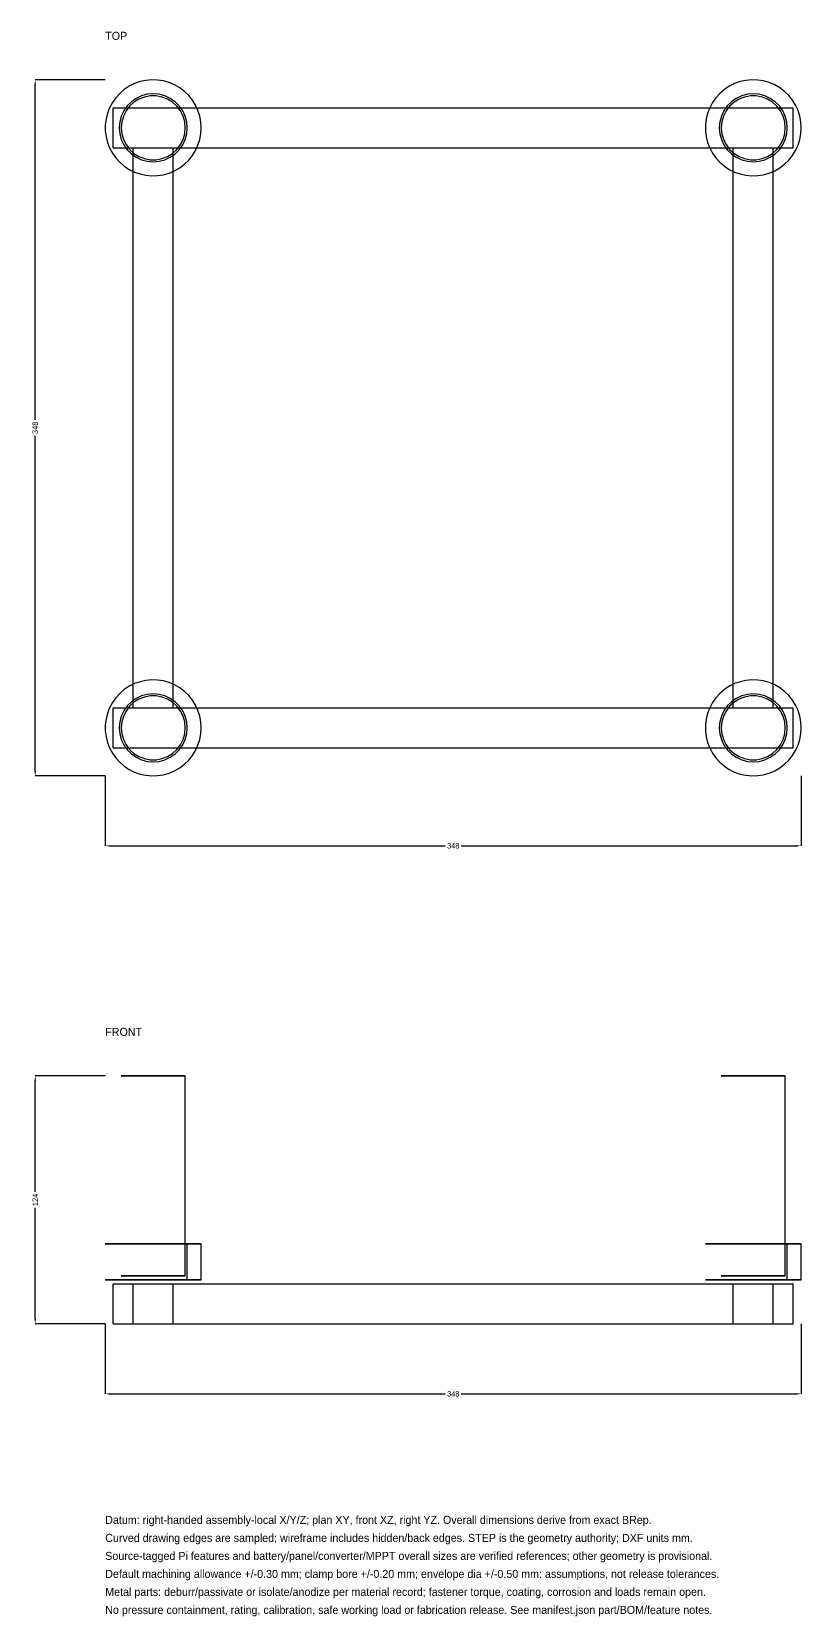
# Model space of a CAD drawing. Header units: millimetres. Extents: x -37 to 846, y -420 to 372.
# Drawn here: x -37 to 348, y -420 to 372 of the extents above; entities that cross this region are included whole.
import ezdxf

# ---------------------------------------------------------------- set-up
doc = ezdxf.new("R2010")
doc.units = ezdxf.units.MM
for name, color, linetype in [('DIMENSIONS', 7, 'Continuous'), ('FRONT', 7, 'Continuous'), ('NOTES', 7, 'Continuous'), ('TOP', 7, 'Continuous')]:
    doc.layers.add(name, color=color, linetype=linetype)
doc.dimstyles.get("Standard").update_dxf_attribs({"dimtxt": 2.5, "dimasz": 2.5, "dimexe": 1.25, "dimexo": 0.625, "dimtad": 1, "dimcen": 2.5, "dimazin": 3, "dimtfac": 1, "dimtmove": 0, "dimatfit": 3})

# ---------------------------------------------------------------- blocks, each defined once
blk = doc.blocks.new('_CLOSEDFILLED')
at = {"color": 0, "linetype": 'BYBLOCK'}
blk.add_solid([(-1, 0.16), (0, 0), (-1, -0.16)], dxfattribs=at)
blk = doc.blocks.new('*D1')
at = {"color": 7}
for p, q in [((0, 0), (0, -35)), ((348, 0), (348, -35)), ((2.5, -35), (169.98, -35)), ((178.02, -35), (345.5, -35))]:
    blk.add_line(p, q, dxfattribs=at)
at = {"layer": 'Defpoints'}
for p in [(0, 0), (348, 0), (0, -35)]:
    blk.add_point(p, dxfattribs=at)
at = {"layer": 'DIMENSIONS', "color": 7, "xscale": 2.5, "yscale": 2.5, "rotation": 180}
blk.add_blockref('_CLOSEDFILLED', (0, -35), dxfattribs=at)
at = {"layer": 'DIMENSIONS', "color": 7, "xscale": 2.5, "yscale": 2.5}
blk.add_blockref('_CLOSEDFILLED', (348, -35), dxfattribs=at)
at = {"layer": 'DIMENSIONS', "color": 7, "insert": (174, -35), "char_height": 2.677, "attachment_point": 5}
blk.add_mtext('348', dxfattribs=at)
blk = doc.blocks.new('*D2')
at = {"color": 7}
for p, q in [((0, 348), (-35, 348)), ((-35, 178.02), (-35, 345.5)), ((-35, 2.5), (-35, 169.98)), ((0, 0), (-35, 0))]:
    blk.add_line(p, q, dxfattribs=at)
at = {"layer": 'Defpoints'}
for p in [(0, 348), (-35, 0), (0, 0)]:
    blk.add_point(p, dxfattribs=at)
at = {"layer": 'DIMENSIONS', "color": 7, "xscale": 2.5, "yscale": 2.5}
for p, rotation in [((-35, 348), 90), ((-35, 0), 270)]:
    blk.add_blockref('_CLOSEDFILLED', p, dxfattribs=dict(at, rotation=rotation))
at = {"layer": 'DIMENSIONS', "color": 7, "insert": (-35, 174), "char_height": 2.677, "attachment_point": 5, "rotation": 90}
blk.add_mtext('348', dxfattribs=at)
blk = doc.blocks.new('*D3')
at = {"color": 7}
for p, q in [((0, -274), (0, -309)), ((348, -274), (348, -309)), ((2.5, -309), (169.98, -309)), ((178.02, -309), (345.5, -309))]:
    blk.add_line(p, q, dxfattribs=at)
at = {"layer": 'Defpoints'}
for p in [(0, -274), (348, -274), (0, -309)]:
    blk.add_point(p, dxfattribs=at)
at = {"layer": 'DIMENSIONS', "color": 7, "xscale": 2.5, "yscale": 2.5, "rotation": 180}
blk.add_blockref('_CLOSEDFILLED', (0, -309), dxfattribs=at)
at = {"layer": 'DIMENSIONS', "color": 7, "xscale": 2.5, "yscale": 2.5}
blk.add_blockref('_CLOSEDFILLED', (348, -309), dxfattribs=at)
at = {"layer": 'DIMENSIONS', "color": 7, "insert": (174, -309), "char_height": 2.677, "attachment_point": 5}
blk.add_mtext('348', dxfattribs=at)
blk = doc.blocks.new('*D4')
at = {"color": 7}
for p, q in [((0, -150), (-35, -150)), ((-35, -207.98), (-35, -152.5)), ((-35, -271.5), (-35, -216.02)), ((0, -274), (-35, -274))]:
    blk.add_line(p, q, dxfattribs=at)
at = {"layer": 'Defpoints'}
for p in [(0, -150), (-35, -274), (0, -274)]:
    blk.add_point(p, dxfattribs=at)
at = {"layer": 'DIMENSIONS', "color": 7, "xscale": 2.5, "yscale": 2.5}
for p, rotation in [((-35, -150), 90), ((-35, -274), 270)]:
    blk.add_blockref('_CLOSEDFILLED', p, dxfattribs=dict(at, rotation=rotation))
at = {"layer": 'DIMENSIONS', "color": 7, "insert": (-35, -212), "char_height": 2.677, "attachment_point": 5, "rotation": 90}
blk.add_mtext('124', dxfattribs=at)

msp = doc.modelspace()

# ---------------------------------------------------------------- linework, layer by layer
at = {"layer": 'FRONT'}
for points in [[(40, -150), (39.728, -150), (38.92, -150), (37.603, -150), (35.824, -150), (33.642, -150), (31.132, -150), (28.379, -150), (25.476, -150), (22.524, -150), (19.621, -150), (16.868, -150), (14.358, -150), (12.176, -150), (10.397, -150), (9.08, -150), (8.272, -150), (8, -150), (8.272, -150), (9.08, -150), (10.397, -150), (12.176, -150), (14.358, -150), (16.868, -150), (19.621, -150), (22.524, -150), (25.476, -150), (28.379, -150), (31.132, -150), (33.642, -150), (35.824, -150), (37.603, -150), (38.92, -150), (39.728, -150), (40, -150)], [(40, -150), (39.728, -150), (38.92, -150), (37.603, -150), (35.824, -150), (33.642, -150), (31.132, -150), (28.379, -150), (25.476, -150), (22.524, -150), (19.621, -150), (16.868, -150), (14.358, -150), (12.176, -150), (10.397, -150), (9.08, -150), (8.272, -150), (8, -150), (8.272, -150), (9.08, -150), (10.397, -150), (12.176, -150), (14.358, -150), (16.868, -150), (19.621, -150), (22.524, -150), (25.476, -150), (28.379, -150), (31.132, -150), (33.642, -150), (35.824, -150), (37.603, -150), (38.92, -150), (39.728, -150), (40, -150)], [(40, -250), (40, -150)], [(40, -250), (40, -150)], [(340, -150), (339.728, -150), (338.92, -150), (337.603, -150), (335.824, -150), (333.642, -150), (331.132, -150), (328.379, -150), (325.476, -150), (322.524, -150), (319.621, -150), (316.868, -150), (314.358, -150), (312.176, -150), (310.397, -150), (309.08, -150), (308.272, -150), (308, -150), (308.272, -150), (309.08, -150), (310.397, -150), (312.176, -150), (314.358, -150), (316.868, -150), (319.621, -150), (322.524, -150), (325.476, -150), (328.379, -150), (331.132, -150), (333.642, -150), (335.824, -150), (337.603, -150), (338.92, -150), (339.728, -150), (340, -150)], [(340, -150), (339.728, -150), (338.92, -150), (337.603, -150), (335.824, -150), (333.642, -150), (331.132, -150), (328.379, -150), (325.476, -150), (322.524, -150), (319.621, -150), (316.868, -150), (314.358, -150), (312.176, -150), (310.397, -150), (309.08, -150), (308.272, -150), (308, -150), (308.272, -150), (309.08, -150), (310.397, -150), (312.176, -150), (314.358, -150), (316.868, -150), (319.621, -150), (322.524, -150), (325.476, -150), (328.379, -150), (331.132, -150), (333.642, -150), (335.824, -150), (337.603, -150), (338.92, -150), (339.728, -150), (340, -150)], [(340, -250), (340, -150)], [(340, -250), (340, -150)], [(48, -234), (47.818, -234), (47.275, -234), (46.379, -234), (45.144, -234), (43.589, -234), (41.736, -234), (39.615, -234), (37.257, -234), (34.698, -234), (31.977, -234), (29.134, -234), (26.214, -234), (23.261, -234), (20.319, -234), (17.432, -234), (14.645, -234), (12, -234), (9.537, -234), (7.293, -234), (5.302, -234), (3.595, -234), (2.197, -234), (1.129, -234), (0.409, -234), (0.046, -234), (0.046, -234), (0.409, -234), (1.129, -234), (2.197, -234), (3.595, -234), (5.302, -234), (7.293, -234), (9.537, -234), (12, -234), (14.645, -234), (17.432, -234), (20.319, -234), (23.261, -234), (26.214, -234), (29.134, -234), (31.977, -234), (34.698, -234), (37.257, -234), (39.615, -234), (41.736, -234), (43.589, -234), (45.144, -234), (46.379, -234), (47.275, -234), (47.818, -234), (48, -234)], [(48, -234), (47.818, -234), (47.275, -234), (46.379, -234), (45.144, -234), (43.589, -234), (41.736, -234), (39.615, -234), (37.257, -234), (34.698, -234), (31.977, -234), (29.134, -234), (26.214, -234), (23.261, -234), (20.319, -234), (17.432, -234), (14.645, -234), (12, -234), (9.537, -234), (7.293, -234), (5.302, -234), (3.595, -234), (2.197, -234), (1.129, -234), (0.409, -234), (0.046, -234), (0.046, -234), (0.409, -234), (1.129, -234), (2.197, -234), (3.595, -234), (5.302, -234), (7.293, -234), (9.537, -234), (12, -234), (14.645, -234), (17.432, -234), (20.319, -234), (23.261, -234), (26.214, -234), (29.134, -234), (31.977, -234), (34.698, -234), (37.257, -234), (39.615, -234), (41.736, -234), (43.589, -234), (45.144, -234), (46.379, -234), (47.275, -234), (47.818, -234), (48, -234)], [(41, -234), (40.742, -234), (39.975, -234), (38.722, -234), (37.023, -234), (34.927, -234), (32.5, -234), (29.814, -234), (26.952, -234), (24, -234), (21.048, -234), (18.186, -234), (15.5, -234), (13.073, -234), (10.977, -234), (9.278, -234), (8.025, -234), (7.258, -234), (7, -234), (7.258, -234), (8.025, -234), (9.278, -234), (10.977, -234), (13.073, -234), (15.5, -234), (18.186, -234), (21.048, -234), (24, -234), (26.952, -234), (29.814, -234), (32.5, -234), (34.927, -234), (37.023, -234), (38.722, -234), (39.975, -234), (40.742, -234), (41, -234)], [(41, -234), (40.742, -234), (39.975, -234), (38.722, -234), (37.023, -234), (34.927, -234), (32.5, -234), (29.814, -234), (26.952, -234), (24, -234), (21.048, -234), (18.186, -234), (15.5, -234), (13.073, -234), (10.977, -234), (9.278, -234), (8.025, -234), (7.258, -234), (7, -234), (7.258, -234), (8.025, -234), (9.278, -234), (10.977, -234), (13.073, -234), (15.5, -234), (18.186, -234), (21.048, -234), (24, -234), (26.952, -234), (29.814, -234), (32.5, -234), (34.927, -234), (37.023, -234), (38.722, -234), (39.975, -234), (40.742, -234), (41, -234)], [(41, -252), (41, -234)], [(41, -252), (41, -234)], [(48, -252), (48, -234)], [(48, -252), (48, -234)], [(348, -234), (347.818, -234), (347.275, -234), (346.379, -234), (345.144, -234), (343.589, -234), (341.736, -234), (339.615, -234), (337.257, -234), (334.698, -234), (331.977, -234), (329.134, -234), (326.214, -234), (323.261, -234), (320.319, -234), (317.432, -234), (314.645, -234), (312, -234), (309.537, -234), (307.293, -234), (305.302, -234), (303.595, -234), (302.197, -234), (301.129, -234), (300.409, -234), (300.046, -234), (300.046, -234), (300.409, -234), (301.129, -234), (302.197, -234), (303.595, -234), (305.302, -234), (307.293, -234), (309.537, -234), (312, -234), (314.645, -234), (317.432, -234), (320.319, -234), (323.261, -234), (326.214, -234), (329.134, -234), (331.977, -234), (334.698, -234), (337.257, -234), (339.615, -234), (341.736, -234), (343.589, -234), (345.144, -234), (346.379, -234), (347.275, -234), (347.818, -234), (348, -234)], [(348, -234), (347.818, -234), (347.275, -234), (346.379, -234), (345.144, -234), (343.589, -234), (341.736, -234), (339.615, -234), (337.257, -234), (334.698, -234), (331.977, -234), (329.134, -234), (326.214, -234), (323.261, -234), (320.319, -234), (317.432, -234), (314.645, -234), (312, -234), (309.537, -234), (307.293, -234), (305.302, -234), (303.595, -234), (302.197, -234), (301.129, -234), (300.409, -234), (300.046, -234), (300.046, -234), (300.409, -234), (301.129, -234), (302.197, -234), (303.595, -234), (305.302, -234), (307.293, -234), (309.537, -234), (312, -234), (314.645, -234), (317.432, -234), (320.319, -234), (323.261, -234), (326.214, -234), (329.134, -234), (331.977, -234), (334.698, -234), (337.257, -234), (339.615, -234), (341.736, -234), (343.589, -234), (345.144, -234), (346.379, -234), (347.275, -234), (347.818, -234), (348, -234)], [(341, -234), (340.742, -234), (339.975, -234), (338.722, -234), (337.023, -234), (334.927, -234), (332.5, -234), (329.814, -234), (326.952, -234), (324, -234), (321.048, -234), (318.186, -234), (315.5, -234), (313.073, -234), (310.977, -234), (309.278, -234), (308.025, -234), (307.258, -234), (307, -234), (307.258, -234), (308.025, -234), (309.278, -234), (310.977, -234), (313.073, -234), (315.5, -234), (318.186, -234), (321.048, -234), (324, -234), (326.952, -234), (329.814, -234), (332.5, -234), (334.927, -234), (337.023, -234), (338.722, -234), (339.975, -234), (340.742, -234), (341, -234)], [(341, -234), (340.742, -234), (339.975, -234), (338.722, -234), (337.023, -234), (334.927, -234), (332.5, -234), (329.814, -234), (326.952, -234), (324, -234), (321.048, -234), (318.186, -234), (315.5, -234), (313.073, -234), (310.977, -234), (309.278, -234), (308.025, -234), (307.258, -234), (307, -234), (307.258, -234), (308.025, -234), (309.278, -234), (310.977, -234), (313.073, -234), (315.5, -234), (318.186, -234), (321.048, -234), (324, -234), (326.952, -234), (329.814, -234), (332.5, -234), (334.927, -234), (337.023, -234), (338.722, -234), (339.975, -234), (340.742, -234), (341, -234)], [(341, -252), (341, -234)], [(341, -252), (341, -234)], [(348, -252), (348, -234)], [(348, -252), (348, -234)], [(48, -252), (47.818, -252), (47.275, -252), (46.379, -252), (45.144, -252), (43.589, -252), (41.736, -252), (39.615, -252), (37.257, -252), (34.698, -252), (31.977, -252), (29.134, -252), (26.214, -252), (23.261, -252), (20.319, -252), (17.432, -252), (14.645, -252), (12, -252), (9.537, -252), (7.293, -252), (5.302, -252), (3.595, -252), (2.197, -252), (1.129, -252), (0.409, -252), (0.046, -252), (0.046, -252), (0.409, -252), (1.129, -252), (2.197, -252), (3.595, -252), (5.302, -252), (7.293, -252), (9.537, -252), (12, -252), (14.645, -252), (17.432, -252), (20.319, -252), (23.261, -252), (26.214, -252), (29.134, -252), (31.977, -252), (34.698, -252), (37.257, -252), (39.615, -252), (41.736, -252), (43.589, -252), (45.144, -252), (46.379, -252), (47.275, -252), (47.818, -252), (48, -252)], [(48, -252), (47.818, -252), (47.275, -252), (46.379, -252), (45.144, -252), (43.589, -252), (41.736, -252), (39.615, -252), (37.257, -252), (34.698, -252), (31.977, -252), (29.134, -252), (26.214, -252), (23.261, -252), (20.319, -252), (17.432, -252), (14.645, -252), (12, -252), (9.537, -252), (7.293, -252), (5.302, -252), (3.595, -252), (2.197, -252), (1.129, -252), (0.409, -252), (0.046, -252), (0.046, -252), (0.409, -252), (1.129, -252), (2.197, -252), (3.595, -252), (5.302, -252), (7.293, -252), (9.537, -252), (12, -252), (14.645, -252), (17.432, -252), (20.319, -252), (23.261, -252), (26.214, -252), (29.134, -252), (31.977, -252), (34.698, -252), (37.257, -252), (39.615, -252), (41.736, -252), (43.589, -252), (45.144, -252), (46.379, -252), (47.275, -252), (47.818, -252), (48, -252)], [(41, -252), (40.742, -252), (39.975, -252), (38.722, -252), (37.023, -252), (34.927, -252), (32.5, -252), (29.814, -252), (26.952, -252), (24, -252), (21.048, -252), (18.186, -252), (15.5, -252), (13.073, -252), (10.977, -252), (9.278, -252), (8.025, -252), (7.258, -252), (7, -252), (7.258, -252), (8.025, -252), (9.278, -252), (10.977, -252), (13.073, -252), (15.5, -252), (18.186, -252), (21.048, -252), (24, -252), (26.952, -252), (29.814, -252), (32.5, -252), (34.927, -252), (37.023, -252), (38.722, -252), (39.975, -252), (40.742, -252), (41, -252)], [(41, -252), (40.742, -252), (39.975, -252), (38.722, -252), (37.023, -252), (34.927, -252), (32.5, -252), (29.814, -252), (26.952, -252), (24, -252), (21.048, -252), (18.186, -252), (15.5, -252), (13.073, -252), (10.977, -252), (9.278, -252), (8.025, -252), (7.258, -252), (7, -252), (7.258, -252), (8.025, -252), (9.278, -252), (10.977, -252), (13.073, -252), (15.5, -252), (18.186, -252), (21.048, -252), (24, -252), (26.952, -252), (29.814, -252), (32.5, -252), (34.927, -252), (37.023, -252), (38.722, -252), (39.975, -252), (40.742, -252), (41, -252)], [(40, -250), (39.728, -250), (38.92, -250), (37.603, -250), (35.824, -250), (33.642, -250), (31.132, -250), (28.379, -250), (25.476, -250), (22.524, -250), (19.621, -250), (16.868, -250), (14.358, -250), (12.176, -250), (10.397, -250), (9.08, -250), (8.272, -250), (8, -250), (8.272, -250), (9.08, -250), (10.397, -250), (12.176, -250), (14.358, -250), (16.868, -250), (19.621, -250), (22.524, -250), (25.476, -250), (28.379, -250), (31.132, -250), (33.642, -250), (35.824, -250), (37.603, -250), (38.92, -250), (39.728, -250), (40, -250)], [(40, -250), (39.728, -250), (38.92, -250), (37.603, -250), (35.824, -250), (33.642, -250), (31.132, -250), (28.379, -250), (25.476, -250), (22.524, -250), (19.621, -250), (16.868, -250), (14.358, -250), (12.176, -250), (10.397, -250), (9.08, -250), (8.272, -250), (8, -250), (8.272, -250), (9.08, -250), (10.397, -250), (12.176, -250), (14.358, -250), (16.868, -250), (19.621, -250), (22.524, -250), (25.476, -250), (28.379, -250), (31.132, -250), (33.642, -250), (35.824, -250), (37.603, -250), (38.92, -250), (39.728, -250), (40, -250)], [(348, -252), (347.818, -252), (347.275, -252), (346.379, -252), (345.144, -252), (343.589, -252), (341.736, -252), (339.615, -252), (337.257, -252), (334.698, -252), (331.977, -252), (329.134, -252), (326.214, -252), (323.261, -252), (320.319, -252), (317.432, -252), (314.645, -252), (312, -252), (309.537, -252), (307.293, -252), (305.302, -252), (303.595, -252), (302.197, -252), (301.129, -252), (300.409, -252), (300.046, -252), (300.046, -252), (300.409, -252), (301.129, -252), (302.197, -252), (303.595, -252), (305.302, -252), (307.293, -252), (309.537, -252), (312, -252), (314.645, -252), (317.432, -252), (320.319, -252), (323.261, -252), (326.214, -252), (329.134, -252), (331.977, -252), (334.698, -252), (337.257, -252), (339.615, -252), (341.736, -252), (343.589, -252), (345.144, -252), (346.379, -252), (347.275, -252), (347.818, -252), (348, -252)], [(348, -252), (347.818, -252), (347.275, -252), (346.379, -252), (345.144, -252), (343.589, -252), (341.736, -252), (339.615, -252), (337.257, -252), (334.698, -252), (331.977, -252), (329.134, -252), (326.214, -252), (323.261, -252), (320.319, -252), (317.432, -252), (314.645, -252), (312, -252), (309.537, -252), (307.293, -252), (305.302, -252), (303.595, -252), (302.197, -252), (301.129, -252), (300.409, -252), (300.046, -252), (300.046, -252), (300.409, -252), (301.129, -252), (302.197, -252), (303.595, -252), (305.302, -252), (307.293, -252), (309.537, -252), (312, -252), (314.645, -252), (317.432, -252), (320.319, -252), (323.261, -252), (326.214, -252), (329.134, -252), (331.977, -252), (334.698, -252), (337.257, -252), (339.615, -252), (341.736, -252), (343.589, -252), (345.144, -252), (346.379, -252), (347.275, -252), (347.818, -252), (348, -252)], [(341, -252), (340.742, -252), (339.975, -252), (338.722, -252), (337.023, -252), (334.927, -252), (332.5, -252), (329.814, -252), (326.952, -252), (324, -252), (321.048, -252), (318.186, -252), (315.5, -252), (313.073, -252), (310.977, -252), (309.278, -252), (308.025, -252), (307.258, -252), (307, -252), (307.258, -252), (308.025, -252), (309.278, -252), (310.977, -252), (313.073, -252), (315.5, -252), (318.186, -252), (321.048, -252), (324, -252), (326.952, -252), (329.814, -252), (332.5, -252), (334.927, -252), (337.023, -252), (338.722, -252), (339.975, -252), (340.742, -252), (341, -252)], [(341, -252), (340.742, -252), (339.975, -252), (338.722, -252), (337.023, -252), (334.927, -252), (332.5, -252), (329.814, -252), (326.952, -252), (324, -252), (321.048, -252), (318.186, -252), (315.5, -252), (313.073, -252), (310.977, -252), (309.278, -252), (308.025, -252), (307.258, -252), (307, -252), (307.258, -252), (308.025, -252), (309.278, -252), (310.977, -252), (313.073, -252), (315.5, -252), (318.186, -252), (321.048, -252), (324, -252), (326.952, -252), (329.814, -252), (332.5, -252), (334.927, -252), (337.023, -252), (338.722, -252), (339.975, -252), (340.742, -252), (341, -252)], [(340, -250), (339.728, -250), (338.92, -250), (337.603, -250), (335.824, -250), (333.642, -250), (331.132, -250), (328.379, -250), (325.476, -250), (322.524, -250), (319.621, -250), (316.868, -250), (314.358, -250), (312.176, -250), (310.397, -250), (309.08, -250), (308.272, -250), (308, -250), (308.272, -250), (309.08, -250), (310.397, -250), (312.176, -250), (314.358, -250), (316.868, -250), (319.621, -250), (322.524, -250), (325.476, -250), (328.379, -250), (331.132, -250), (333.642, -250), (335.824, -250), (337.603, -250), (338.92, -250), (339.728, -250), (340, -250)], [(340, -250), (339.728, -250), (338.92, -250), (337.603, -250), (335.824, -250), (333.642, -250), (331.132, -250), (328.379, -250), (325.476, -250), (322.524, -250), (319.621, -250), (316.868, -250), (314.358, -250), (312.176, -250), (310.397, -250), (309.08, -250), (308.272, -250), (308, -250), (308.272, -250), (309.08, -250), (310.397, -250), (312.176, -250), (314.358, -250), (316.868, -250), (319.621, -250), (322.524, -250), (325.476, -250), (328.379, -250), (331.132, -250), (333.642, -250), (335.824, -250), (337.603, -250), (338.92, -250), (339.728, -250), (340, -250)], [(4, -274), (4, -254)], [(4, -274), (4, -254)], [(4, -254), (344, -254)], [(4, -254), (344, -254)], [(4, -274), (4, -254)], [(4, -274), (4, -254)], [(4, -254), (344, -254)], [(4, -254), (344, -254)], [(14, -274), (14, -254)], [(14, -274), (14, -254)], [(14, -254), (34, -254)], [(14, -254), (34, -254)], [(34, -274), (34, -254)], [(34, -274), (34, -254)], [(314, -274), (314, -254)], [(314, -274), (314, -254)], [(314, -254), (334, -254)], [(314, -254), (334, -254)], [(334, -274), (334, -254)], [(334, -274), (334, -254)], [(344, -274), (344, -254)], [(344, -274), (344, -254)], [(344, -274), (344, -254)], [(344, -274), (344, -254)], [(4, -274), (344, -274)], [(4, -274), (344, -274)], [(4, -274), (344, -274)], [(4, -274), (344, -274)], [(14, -274), (34, -274)], [(14, -274), (34, -274)], [(314, -274), (334, -274)], [(314, -274), (334, -274)]]:
    msp.add_lwpolyline(points, dxfattribs=at)
at = {"layer": 'TOP'}
for points in [[(48, 324), (47.818, 326.949), (47.275, 329.854), (46.379, 332.67), (45.144, 335.354), (43.589, 337.867), (41.736, 340.169), (39.615, 342.226), (37.257, 344.006), (34.698, 345.484), (31.977, 346.636), (29.134, 347.444), (26.214, 347.898), (23.261, 347.989), (20.319, 347.716), (17.432, 347.084), (14.645, 346.102), (12, 344.785), (9.537, 343.152), (7.293, 341.23), (5.302, 339.046), (3.595, 336.634), (2.197, 334.031), (1.129, 331.276), (0.409, 328.41), (0.046, 325.477), (0.046, 322.523), (0.409, 319.59), (1.129, 316.724), (2.197, 313.969), (3.595, 311.366), (5.302, 308.954), (7.293, 306.77), (9.537, 304.848), (12, 303.215), (14.645, 301.898), (17.432, 300.916), (20.319, 300.284), (23.261, 300.011), (26.214, 300.102), (29.134, 300.556), (31.977, 301.364), (34.698, 302.516), (37.257, 303.994), (39.615, 305.774), (41.736, 307.831), (43.589, 310.133), (45.144, 312.646), (46.379, 315.33), (47.275, 318.146), (47.818, 321.051), (48, 324)], [(48, 324), (47.818, 326.949), (47.275, 329.854), (46.379, 332.67), (45.144, 335.354), (43.589, 337.867), (41.736, 340.169), (39.615, 342.226), (37.257, 344.006), (34.698, 345.484), (31.977, 346.636), (29.134, 347.444), (26.214, 347.898), (23.261, 347.989), (20.319, 347.716), (17.432, 347.084), (14.645, 346.102), (12, 344.785), (9.537, 343.152), (7.293, 341.23), (5.302, 339.046), (3.595, 336.634), (2.197, 334.031), (1.129, 331.276), (0.409, 328.41), (0.046, 325.477), (0.046, 322.523), (0.409, 319.59), (1.129, 316.724), (2.197, 313.969), (3.595, 311.366), (5.302, 308.954), (7.293, 306.77), (9.537, 304.848), (12, 303.215), (14.645, 301.898), (17.432, 300.916), (20.319, 300.284), (23.261, 300.011), (26.214, 300.102), (29.134, 300.556), (31.977, 301.364), (34.698, 302.516), (37.257, 303.994), (39.615, 305.774), (41.736, 307.831), (43.589, 310.133), (45.144, 312.646), (46.379, 315.33), (47.275, 318.146), (47.818, 321.051), (48, 324)], [(41, 324), (40.742, 326.952), (39.975, 329.814), (38.722, 332.5), (37.023, 334.927), (34.927, 337.023), (32.5, 338.722), (29.814, 339.975), (26.952, 340.742), (24, 341), (21.048, 340.742), (18.186, 339.975), (15.5, 338.722), (13.073, 337.023), (10.977, 334.927), (9.278, 332.5), (8.025, 329.814), (7.258, 326.952), (7, 324), (7.258, 321.048), (8.025, 318.186), (9.278, 315.5), (10.977, 313.073), (13.073, 310.977), (15.5, 309.278), (18.186, 308.025), (21.048, 307.258), (24, 307), (26.952, 307.258), (29.814, 308.025), (32.5, 309.278), (34.927, 310.977), (37.023, 313.073), (38.722, 315.5), (39.975, 318.186), (40.742, 321.048), (41, 324)], [(41, 324), (40.742, 326.952), (39.975, 329.814), (38.722, 332.5), (37.023, 334.927), (34.927, 337.023), (32.5, 338.722), (29.814, 339.975), (26.952, 340.742), (24, 341), (21.048, 340.742), (18.186, 339.975), (15.5, 338.722), (13.073, 337.023), (10.977, 334.927), (9.278, 332.5), (8.025, 329.814), (7.258, 326.952), (7, 324), (7.258, 321.048), (8.025, 318.186), (9.278, 315.5), (10.977, 313.073), (13.073, 310.977), (15.5, 309.278), (18.186, 308.025), (21.048, 307.258), (24, 307), (26.952, 307.258), (29.814, 308.025), (32.5, 309.278), (34.927, 310.977), (37.023, 313.073), (38.722, 315.5), (39.975, 318.186), (40.742, 321.048), (41, 324)], [(348, 324), (347.818, 326.949), (347.275, 329.854), (346.379, 332.67), (345.144, 335.354), (343.589, 337.867), (341.736, 340.169), (339.615, 342.226), (337.257, 344.006), (334.698, 345.484), (331.977, 346.636), (329.134, 347.444), (326.214, 347.898), (323.261, 347.989), (320.319, 347.716), (317.432, 347.084), (314.645, 346.102), (312, 344.785), (309.537, 343.152), (307.293, 341.23), (305.302, 339.046), (303.595, 336.634), (302.197, 334.031), (301.129, 331.276), (300.409, 328.41), (300.046, 325.477), (300.046, 322.523), (300.409, 319.59), (301.129, 316.724), (302.197, 313.969), (303.595, 311.366), (305.302, 308.954), (307.293, 306.77), (309.537, 304.848), (312, 303.215), (314.645, 301.898), (317.432, 300.916), (320.319, 300.284), (323.261, 300.011), (326.214, 300.102), (329.134, 300.556), (331.977, 301.364), (334.698, 302.516), (337.257, 303.994), (339.615, 305.774), (341.736, 307.831), (343.589, 310.133), (345.144, 312.646), (346.379, 315.33), (347.275, 318.146), (347.818, 321.051), (348, 324)], [(348, 324), (347.818, 326.949), (347.275, 329.854), (346.379, 332.67), (345.144, 335.354), (343.589, 337.867), (341.736, 340.169), (339.615, 342.226), (337.257, 344.006), (334.698, 345.484), (331.977, 346.636), (329.134, 347.444), (326.214, 347.898), (323.261, 347.989), (320.319, 347.716), (317.432, 347.084), (314.645, 346.102), (312, 344.785), (309.537, 343.152), (307.293, 341.23), (305.302, 339.046), (303.595, 336.634), (302.197, 334.031), (301.129, 331.276), (300.409, 328.41), (300.046, 325.477), (300.046, 322.523), (300.409, 319.59), (301.129, 316.724), (302.197, 313.969), (303.595, 311.366), (305.302, 308.954), (307.293, 306.77), (309.537, 304.848), (312, 303.215), (314.645, 301.898), (317.432, 300.916), (320.319, 300.284), (323.261, 300.011), (326.214, 300.102), (329.134, 300.556), (331.977, 301.364), (334.698, 302.516), (337.257, 303.994), (339.615, 305.774), (341.736, 307.831), (343.589, 310.133), (345.144, 312.646), (346.379, 315.33), (347.275, 318.146), (347.818, 321.051), (348, 324)], [(341, 324), (340.742, 326.952), (339.975, 329.814), (338.722, 332.5), (337.023, 334.927), (334.927, 337.023), (332.5, 338.722), (329.814, 339.975), (326.952, 340.742), (324, 341), (321.048, 340.742), (318.186, 339.975), (315.5, 338.722), (313.073, 337.023), (310.977, 334.927), (309.278, 332.5), (308.025, 329.814), (307.258, 326.952), (307, 324), (307.258, 321.048), (308.025, 318.186), (309.278, 315.5), (310.977, 313.073), (313.073, 310.977), (315.5, 309.278), (318.186, 308.025), (321.048, 307.258), (324, 307), (326.952, 307.258), (329.814, 308.025), (332.5, 309.278), (334.927, 310.977), (337.023, 313.073), (338.722, 315.5), (339.975, 318.186), (340.742, 321.048), (341, 324)], [(341, 324), (340.742, 326.952), (339.975, 329.814), (338.722, 332.5), (337.023, 334.927), (334.927, 337.023), (332.5, 338.722), (329.814, 339.975), (326.952, 340.742), (324, 341), (321.048, 340.742), (318.186, 339.975), (315.5, 338.722), (313.073, 337.023), (310.977, 334.927), (309.278, 332.5), (308.025, 329.814), (307.258, 326.952), (307, 324), (307.258, 321.048), (308.025, 318.186), (309.278, 315.5), (310.977, 313.073), (313.073, 310.977), (315.5, 309.278), (318.186, 308.025), (321.048, 307.258), (324, 307), (326.952, 307.258), (329.814, 308.025), (332.5, 309.278), (334.927, 310.977), (337.023, 313.073), (338.722, 315.5), (339.975, 318.186), (340.742, 321.048), (341, 324)], [(4, 314), (4, 334)], [(4, 314), (4, 334)], [(4, 334), (344, 334)], [(4, 334), (344, 334)], [(40, 324), (39.728, 326.94), (38.92, 329.78), (37.603, 332.423), (35.824, 334.779), (33.642, 336.768), (31.132, 338.323), (28.379, 339.389), (25.476, 339.932), (22.524, 339.932), (19.621, 339.389), (16.868, 338.323), (14.358, 336.768), (12.176, 334.779), (10.397, 332.423), (9.08, 329.78), (8.272, 326.94), (8, 324), (8.272, 321.06), (9.08, 318.22), (10.397, 315.577), (12.176, 313.221), (14.358, 311.232), (16.868, 309.677), (19.621, 308.611), (22.524, 308.068), (25.476, 308.068), (28.379, 308.611), (31.132, 309.677), (33.642, 311.232), (35.824, 313.221), (37.603, 315.577), (38.92, 318.22), (39.728, 321.06), (40, 324)], [(40, 324), (39.728, 326.94), (38.92, 329.78), (37.603, 332.423), (35.824, 334.779), (33.642, 336.768), (31.132, 338.323), (28.379, 339.389), (25.476, 339.932), (22.524, 339.932), (19.621, 339.389), (16.868, 338.323), (14.358, 336.768), (12.176, 334.779), (10.397, 332.423), (9.08, 329.78), (8.272, 326.94), (8, 324), (8.272, 321.06), (9.08, 318.22), (10.397, 315.577), (12.176, 313.221), (14.358, 311.232), (16.868, 309.677), (19.621, 308.611), (22.524, 308.068), (25.476, 308.068), (28.379, 308.611), (31.132, 309.677), (33.642, 311.232), (35.824, 313.221), (37.603, 315.577), (38.92, 318.22), (39.728, 321.06), (40, 324)], [(340, 324), (339.728, 326.94), (338.92, 329.78), (337.603, 332.423), (335.824, 334.779), (333.642, 336.768), (331.132, 338.323), (328.379, 339.389), (325.476, 339.932), (322.524, 339.932), (319.621, 339.389), (316.868, 338.323), (314.358, 336.768), (312.176, 334.779), (310.397, 332.423), (309.08, 329.78), (308.272, 326.94), (308, 324), (308.272, 321.06), (309.08, 318.22), (310.397, 315.577), (312.176, 313.221), (314.358, 311.232), (316.868, 309.677), (319.621, 308.611), (322.524, 308.068), (325.476, 308.068), (328.379, 308.611), (331.132, 309.677), (333.642, 311.232), (335.824, 313.221), (337.603, 315.577), (338.92, 318.22), (339.728, 321.06), (340, 324)], [(340, 324), (339.728, 326.94), (338.92, 329.78), (337.603, 332.423), (335.824, 334.779), (333.642, 336.768), (331.132, 338.323), (328.379, 339.389), (325.476, 339.932), (322.524, 339.932), (319.621, 339.389), (316.868, 338.323), (314.358, 336.768), (312.176, 334.779), (310.397, 332.423), (309.08, 329.78), (308.272, 326.94), (308, 324), (308.272, 321.06), (309.08, 318.22), (310.397, 315.577), (312.176, 313.221), (314.358, 311.232), (316.868, 309.677), (319.621, 308.611), (322.524, 308.068), (325.476, 308.068), (328.379, 308.611), (331.132, 309.677), (333.642, 311.232), (335.824, 313.221), (337.603, 315.577), (338.92, 318.22), (339.728, 321.06), (340, 324)], [(344, 314), (344, 334)], [(344, 314), (344, 334)], [(4, 314), (344, 314)], [(4, 314), (344, 314)], [(14, 34), (14, 314)], [(14, 34), (14, 314)], [(14, 314), (34, 314)], [(14, 314), (34, 314)], [(34, 34), (34, 314)], [(34, 34), (34, 314)], [(314, 34), (314, 314)], [(314, 34), (314, 314)], [(314, 314), (334, 314)], [(314, 314), (334, 314)], [(334, 34), (334, 314)], [(334, 34), (334, 314)], [(48, 24), (47.818, 26.949), (47.275, 29.854), (46.379, 32.67), (45.144, 35.354), (43.589, 37.867), (41.736, 40.169), (39.615, 42.226), (37.257, 44.006), (34.698, 45.484), (31.977, 46.636), (29.134, 47.444), (26.214, 47.898), (23.261, 47.989), (20.319, 47.716), (17.432, 47.084), (14.645, 46.102), (12, 44.785), (9.537, 43.152), (7.293, 41.23), (5.302, 39.046), (3.595, 36.634), (2.197, 34.031), (1.129, 31.276), (0.409, 28.41), (0.046, 25.477), (0.046, 22.523), (0.409, 19.59), (1.129, 16.724), (2.197, 13.969), (3.595, 11.366), (5.302, 8.954), (7.293, 6.77), (9.537, 4.848), (12, 3.215), (14.645, 1.898), (17.432, 0.916), (20.319, 0.284), (23.261, 0.011), (26.214, 0.102), (29.134, 0.556), (31.977, 1.364), (34.698, 2.516), (37.257, 3.994), (39.615, 5.774), (41.736, 7.831), (43.589, 10.133), (45.144, 12.646), (46.379, 15.33), (47.275, 18.146), (47.818, 21.051), (48, 24)], [(48, 24), (47.818, 26.949), (47.275, 29.854), (46.379, 32.67), (45.144, 35.354), (43.589, 37.867), (41.736, 40.169), (39.615, 42.226), (37.257, 44.006), (34.698, 45.484), (31.977, 46.636), (29.134, 47.444), (26.214, 47.898), (23.261, 47.989), (20.319, 47.716), (17.432, 47.084), (14.645, 46.102), (12, 44.785), (9.537, 43.152), (7.293, 41.23), (5.302, 39.046), (3.595, 36.634), (2.197, 34.031), (1.129, 31.276), (0.409, 28.41), (0.046, 25.477), (0.046, 22.523), (0.409, 19.59), (1.129, 16.724), (2.197, 13.969), (3.595, 11.366), (5.302, 8.954), (7.293, 6.77), (9.537, 4.848), (12, 3.215), (14.645, 1.898), (17.432, 0.916), (20.319, 0.284), (23.261, 0.011), (26.214, 0.102), (29.134, 0.556), (31.977, 1.364), (34.698, 2.516), (37.257, 3.994), (39.615, 5.774), (41.736, 7.831), (43.589, 10.133), (45.144, 12.646), (46.379, 15.33), (47.275, 18.146), (47.818, 21.051), (48, 24)], [(348, 24), (347.818, 26.949), (347.275, 29.854), (346.379, 32.67), (345.144, 35.354), (343.589, 37.867), (341.736, 40.169), (339.615, 42.226), (337.257, 44.006), (334.698, 45.484), (331.977, 46.636), (329.134, 47.444), (326.214, 47.898), (323.261, 47.989), (320.319, 47.716), (317.432, 47.084), (314.645, 46.102), (312, 44.785), (309.537, 43.152), (307.293, 41.23), (305.302, 39.046), (303.595, 36.634), (302.197, 34.031), (301.129, 31.276), (300.409, 28.41), (300.046, 25.477), (300.046, 22.523), (300.409, 19.59), (301.129, 16.724), (302.197, 13.969), (303.595, 11.366), (305.302, 8.954), (307.293, 6.77), (309.537, 4.848), (312, 3.215), (314.645, 1.898), (317.432, 0.916), (320.319, 0.284), (323.261, 0.011), (326.214, 0.102), (329.134, 0.556), (331.977, 1.364), (334.698, 2.516), (337.257, 3.994), (339.615, 5.774), (341.736, 7.831), (343.589, 10.133), (345.144, 12.646), (346.379, 15.33), (347.275, 18.146), (347.818, 21.051), (348, 24)], [(348, 24), (347.818, 26.949), (347.275, 29.854), (346.379, 32.67), (345.144, 35.354), (343.589, 37.867), (341.736, 40.169), (339.615, 42.226), (337.257, 44.006), (334.698, 45.484), (331.977, 46.636), (329.134, 47.444), (326.214, 47.898), (323.261, 47.989), (320.319, 47.716), (317.432, 47.084), (314.645, 46.102), (312, 44.785), (309.537, 43.152), (307.293, 41.23), (305.302, 39.046), (303.595, 36.634), (302.197, 34.031), (301.129, 31.276), (300.409, 28.41), (300.046, 25.477), (300.046, 22.523), (300.409, 19.59), (301.129, 16.724), (302.197, 13.969), (303.595, 11.366), (305.302, 8.954), (307.293, 6.77), (309.537, 4.848), (312, 3.215), (314.645, 1.898), (317.432, 0.916), (320.319, 0.284), (323.261, 0.011), (326.214, 0.102), (329.134, 0.556), (331.977, 1.364), (334.698, 2.516), (337.257, 3.994), (339.615, 5.774), (341.736, 7.831), (343.589, 10.133), (345.144, 12.646), (346.379, 15.33), (347.275, 18.146), (347.818, 21.051), (348, 24)], [(41, 24), (40.742, 26.952), (39.975, 29.814), (38.722, 32.5), (37.023, 34.927), (34.927, 37.023), (32.5, 38.722), (29.814, 39.975), (26.952, 40.742), (24, 41), (21.048, 40.742), (18.186, 39.975), (15.5, 38.722), (13.073, 37.023), (10.977, 34.927), (9.278, 32.5), (8.025, 29.814), (7.258, 26.952), (7, 24), (7.258, 21.048), (8.025, 18.186), (9.278, 15.5), (10.977, 13.073), (13.073, 10.977), (15.5, 9.278), (18.186, 8.025), (21.048, 7.258), (24, 7), (26.952, 7.258), (29.814, 8.025), (32.5, 9.278), (34.927, 10.977), (37.023, 13.073), (38.722, 15.5), (39.975, 18.186), (40.742, 21.048), (41, 24)], [(41, 24), (40.742, 26.952), (39.975, 29.814), (38.722, 32.5), (37.023, 34.927), (34.927, 37.023), (32.5, 38.722), (29.814, 39.975), (26.952, 40.742), (24, 41), (21.048, 40.742), (18.186, 39.975), (15.5, 38.722), (13.073, 37.023), (10.977, 34.927), (9.278, 32.5), (8.025, 29.814), (7.258, 26.952), (7, 24), (7.258, 21.048), (8.025, 18.186), (9.278, 15.5), (10.977, 13.073), (13.073, 10.977), (15.5, 9.278), (18.186, 8.025), (21.048, 7.258), (24, 7), (26.952, 7.258), (29.814, 8.025), (32.5, 9.278), (34.927, 10.977), (37.023, 13.073), (38.722, 15.5), (39.975, 18.186), (40.742, 21.048), (41, 24)], [(40, 24), (39.728, 26.94), (38.92, 29.78), (37.603, 32.423), (35.824, 34.779), (33.642, 36.768), (31.132, 38.323), (28.379, 39.389), (25.476, 39.932), (22.524, 39.932), (19.621, 39.389), (16.868, 38.323), (14.358, 36.768), (12.176, 34.779), (10.397, 32.423), (9.08, 29.78), (8.272, 26.94), (8, 24), (8.272, 21.06), (9.08, 18.22), (10.397, 15.577), (12.176, 13.221), (14.358, 11.232), (16.868, 9.677), (19.621, 8.611), (22.524, 8.068), (25.476, 8.068), (28.379, 8.611), (31.132, 9.677), (33.642, 11.232), (35.824, 13.221), (37.603, 15.577), (38.92, 18.22), (39.728, 21.06), (40, 24)], [(40, 24), (39.728, 26.94), (38.92, 29.78), (37.603, 32.423), (35.824, 34.779), (33.642, 36.768), (31.132, 38.323), (28.379, 39.389), (25.476, 39.932), (22.524, 39.932), (19.621, 39.389), (16.868, 38.323), (14.358, 36.768), (12.176, 34.779), (10.397, 32.423), (9.08, 29.78), (8.272, 26.94), (8, 24), (8.272, 21.06), (9.08, 18.22), (10.397, 15.577), (12.176, 13.221), (14.358, 11.232), (16.868, 9.677), (19.621, 8.611), (22.524, 8.068), (25.476, 8.068), (28.379, 8.611), (31.132, 9.677), (33.642, 11.232), (35.824, 13.221), (37.603, 15.577), (38.92, 18.22), (39.728, 21.06), (40, 24)], [(341, 24), (340.742, 26.952), (339.975, 29.814), (338.722, 32.5), (337.023, 34.927), (334.927, 37.023), (332.5, 38.722), (329.814, 39.975), (326.952, 40.742), (324, 41), (321.048, 40.742), (318.186, 39.975), (315.5, 38.722), (313.073, 37.023), (310.977, 34.927), (309.278, 32.5), (308.025, 29.814), (307.258, 26.952), (307, 24), (307.258, 21.048), (308.025, 18.186), (309.278, 15.5), (310.977, 13.073), (313.073, 10.977), (315.5, 9.278), (318.186, 8.025), (321.048, 7.258), (324, 7), (326.952, 7.258), (329.814, 8.025), (332.5, 9.278), (334.927, 10.977), (337.023, 13.073), (338.722, 15.5), (339.975, 18.186), (340.742, 21.048), (341, 24)], [(341, 24), (340.742, 26.952), (339.975, 29.814), (338.722, 32.5), (337.023, 34.927), (334.927, 37.023), (332.5, 38.722), (329.814, 39.975), (326.952, 40.742), (324, 41), (321.048, 40.742), (318.186, 39.975), (315.5, 38.722), (313.073, 37.023), (310.977, 34.927), (309.278, 32.5), (308.025, 29.814), (307.258, 26.952), (307, 24), (307.258, 21.048), (308.025, 18.186), (309.278, 15.5), (310.977, 13.073), (313.073, 10.977), (315.5, 9.278), (318.186, 8.025), (321.048, 7.258), (324, 7), (326.952, 7.258), (329.814, 8.025), (332.5, 9.278), (334.927, 10.977), (337.023, 13.073), (338.722, 15.5), (339.975, 18.186), (340.742, 21.048), (341, 24)], [(340, 24), (339.728, 26.94), (338.92, 29.78), (337.603, 32.423), (335.824, 34.779), (333.642, 36.768), (331.132, 38.323), (328.379, 39.389), (325.476, 39.932), (322.524, 39.932), (319.621, 39.389), (316.868, 38.323), (314.358, 36.768), (312.176, 34.779), (310.397, 32.423), (309.08, 29.78), (308.272, 26.94), (308, 24), (308.272, 21.06), (309.08, 18.22), (310.397, 15.577), (312.176, 13.221), (314.358, 11.232), (316.868, 9.677), (319.621, 8.611), (322.524, 8.068), (325.476, 8.068), (328.379, 8.611), (331.132, 9.677), (333.642, 11.232), (335.824, 13.221), (337.603, 15.577), (338.92, 18.22), (339.728, 21.06), (340, 24)], [(340, 24), (339.728, 26.94), (338.92, 29.78), (337.603, 32.423), (335.824, 34.779), (333.642, 36.768), (331.132, 38.323), (328.379, 39.389), (325.476, 39.932), (322.524, 39.932), (319.621, 39.389), (316.868, 38.323), (314.358, 36.768), (312.176, 34.779), (310.397, 32.423), (309.08, 29.78), (308.272, 26.94), (308, 24), (308.272, 21.06), (309.08, 18.22), (310.397, 15.577), (312.176, 13.221), (314.358, 11.232), (316.868, 9.677), (319.621, 8.611), (322.524, 8.068), (325.476, 8.068), (328.379, 8.611), (331.132, 9.677), (333.642, 11.232), (335.824, 13.221), (337.603, 15.577), (338.92, 18.22), (339.728, 21.06), (340, 24)], [(4, 14), (4, 34)], [(4, 14), (4, 34)], [(4, 34), (344, 34)], [(4, 34), (344, 34)], [(14, 34), (34, 34)], [(14, 34), (34, 34)], [(314, 34), (334, 34)], [(314, 34), (334, 34)], [(344, 14), (344, 34)], [(344, 14), (344, 34)], [(4, 14), (344, 14)], [(4, 14), (344, 14)]]:
    msp.add_lwpolyline(points, dxfattribs=at)

# ---------------------------------------------------------------- texts
at = {"layer": 'NOTES'}
for s, p in [('TOP', (0, 368)), ('FRONT', (0, -130)), ('Datum: right-handed assembly-local X/Y/Z; plan XY, front XZ, right YZ. Overall dimensions derive from exact BRep.', (0, -374)), ('Curved drawing edges are sampled; wireframe includes hidden/back edges. STEP is the geometry authority; DXF units mm.', (0, -383)), ('Source-tagged Pi features and battery/panel/converter/MPPT overall sizes are verified references; other geometry is provisional.', (0, -392)), ('Default machining allowance +/-0.30 mm; clamp bore +/-0.20 mm; envelope dia +/-0.50 mm: assumptions, not release tolerances.', (0, -401)), ('Metal parts: deburr/passivate or isolate/anodize per material record; fastener torque, coating, corrosion and loads remain open.', (0, -410)), ('No pressure containment, rating, calibration, safe working load or fabrication release. See manifest.json part/BOM/feature notes.', (0, -419))]:
    msp.add_text(s, height=4, dxfattribs=at).set_placement(p)

# ---------------------------------------------------------------- dimensions: what is measured, and where the dimension line sits
at = {"layer": 'DIMENSIONS'}
for base, p1, p2, picture, middle in [((-35, 0), (0, 0), (0, 348), '*D2', (-35, 174)), ((-35, -274), (0, -274), (0, -150), '*D4', (-35, -212))]:
    dim = msp.add_linear_dim(base=base, p1=p1, p2=p2, angle=90, dimstyle='Standard', override={"dimtxt": 2.676923, "dimasz": 2.5, "dimdec": 2, "dimclrd": 7, "dimclre": 7, "dimclrt": 7}, dxfattribs=at)
    dim.commit()
    dim.dimension.update_dxf_attribs({"geometry": picture, "text_midpoint": middle})
for base, p1, p2, picture, middle in [((0, -35), (0, 0), (348, 0), '*D1', (174, -35)), ((0, -309), (0, -274), (348, -274), '*D3', (174, -309))]:
    dim = msp.add_linear_dim(base=base, p1=p1, p2=p2, dimstyle='Standard', override={"dimtxt": 2.676923, "dimasz": 2.5, "dimdec": 2, "dimclrd": 7, "dimclre": 7, "dimclrt": 7}, dxfattribs=at)
    dim.commit()
    dim.dimension.update_dxf_attribs({"geometry": picture, "text_midpoint": middle})

doc.saveas('drawing.dxf')
